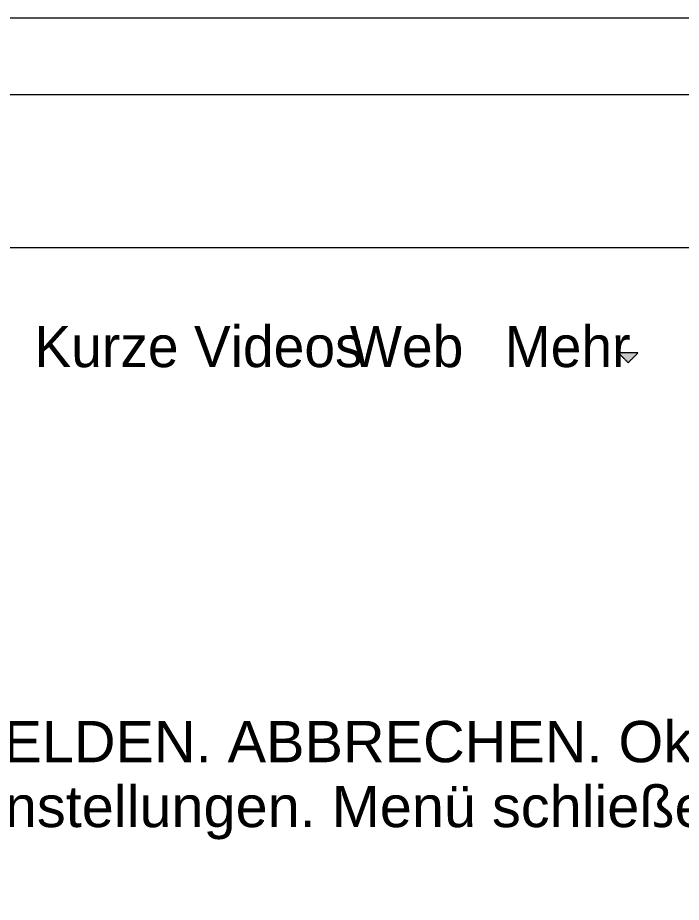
# Model space of a CAD drawing. Extents: x 0 to 1280, y 0 to 2486.
# Drawn here: x 400.9 to 626.1, y 2186 to 2486 of the extents above; entities that cross this region are included whole.
import ezdxf

# ---------------------------------------------------------------- set-up
doc = ezdxf.new("R2010")
doc.units = 0
doc.layers.get('0').update_dxf_attribs({"lineweight": 0})
doc.styles.add('Arial', font='Arial.ttf')
doc.styles.add('Google Sans', font='Google Sans.ttf')

msp = doc.modelspace()

# ---------------------------------------------------------------- hatches: boundary and pattern name
at = {"true_color": 0x80868b}
h = msp.add_hatch(color=256, dxfattribs=at)
h.dxf.hatch_style = 1
h.paths.add_polyline_path([(604.72, 2372.33), (604.89, 2372.16), (605.07, 2371.98), (605.25, 2371.8), (605.43, 2371.62), (605.61, 2371.44), (605.78, 2371.27), (605.96, 2371.09), (606.14, 2370.91), (606.32, 2370.73), (606.49, 2370.56), (606.67, 2370.38), (606.85, 2370.2), (607.03, 2370.02), (607.21, 2369.84), (607.38, 2369.67), (607.56, 2369.49), (607.74, 2369.31), (607.92, 2369.13), (608.1, 2369.05), (608.27, 2369.22), (608.45, 2369.4), (608.63, 2369.58), (608.81, 2369.76), (608.98, 2369.93), (609.16, 2370.11), (609.34, 2370.29), (609.52, 2370.47), (609.7, 2370.65), (609.87, 2370.82), (610.05, 2371), (610.23, 2371.18), (610.41, 2371.36), (610.58, 2371.53), (610.76, 2371.71), (610.94, 2371.89), (611.12, 2372.07), (611.3, 2372.25), (611.26, 2372.33), (611, 2372.33), (610.75, 2372.33), (610.5, 2372.33), (610.25, 2372.33), (610, 2372.33), (609.75, 2372.33), (609.49, 2372.33), (609.24, 2372.33), (608.99, 2372.33), (608.74, 2372.33), (608.49, 2372.33), (608.24, 2372.33), (607.99, 2372.33), (607.73, 2372.33), (607.48, 2372.33), (607.23, 2372.33), (606.98, 2372.33), (606.73, 2372.33), (606.48, 2372.33), (606.23, 2372.33), (605.97, 2372.33), (605.72, 2372.33), (605.47, 2372.33), (605.22, 2372.33), (604.97, 2372.33), (604.72, 2372.33)])

# ---------------------------------------------------------------- linework, layer by layer
at = {"true_color": 0x1f1f1f}
msp.add_lwpolyline([(0, 2486), (1280, 2486), (1280, 0.1), (0, 0.1), (0, 2486)], dxfattribs=at)
at = {"true_color": 0x4d5156}
for points in [[(925, 2408), (252, 2408), (252, 2408), (246.93, 2408.5), (242.05, 2409.98), (237.56, 2412.38), (233.62, 2415.62), (230.38, 2419.56), (227.98, 2424.05), (226.5, 2428.93), (226, 2434), (226, 2434), (226, 2434), (226.5, 2439.07), (227.98, 2443.95), (230.38, 2448.44), (233.62, 2452.38), (237.56, 2455.62), (242.05, 2458.02), (246.93, 2459.5), (252, 2460), (252, 2460)], [(252, 2460), (925, 2460)]]:
    msp.add_lwpolyline(points, dxfattribs=at)
at = {"true_color": 0x80868b}
msp.add_lwpolyline([(604.72, 2372.33), (604.89, 2372.16), (605.07, 2371.98), (605.25, 2371.8), (605.43, 2371.62), (605.61, 2371.44), (605.78, 2371.27), (605.96, 2371.09), (606.14, 2370.91), (606.32, 2370.73), (606.49, 2370.56), (606.67, 2370.38), (606.85, 2370.2), (607.03, 2370.02), (607.21, 2369.84), (607.38, 2369.67), (607.56, 2369.49), (607.74, 2369.31), (607.92, 2369.13), (608.1, 2369.05), (608.27, 2369.22), (608.45, 2369.4), (608.63, 2369.58), (608.81, 2369.76), (608.98, 2369.93), (609.16, 2370.11), (609.34, 2370.29), (609.52, 2370.47), (609.7, 2370.65), (609.87, 2370.82), (610.05, 2371), (610.23, 2371.18), (610.41, 2371.36), (610.58, 2371.53), (610.76, 2371.71), (610.94, 2371.89), (611.12, 2372.07), (611.3, 2372.25), (611.26, 2372.33), (611, 2372.33), (610.75, 2372.33), (610.5, 2372.33), (610.25, 2372.33), (610, 2372.33), (609.75, 2372.33), (609.49, 2372.33), (609.24, 2372.33), (608.99, 2372.33), (608.74, 2372.33), (608.49, 2372.33), (608.24, 2372.33), (607.99, 2372.33), (607.73, 2372.33), (607.48, 2372.33), (607.23, 2372.33), (606.98, 2372.33), (606.73, 2372.33), (606.48, 2372.33), (606.23, 2372.33), (605.97, 2372.33), (605.72, 2372.33), (605.47, 2372.33), (605.22, 2372.33), (604.97, 2372.33), (604.72, 2372.33), (604.72, 2372.33)], dxfattribs=at)

# ---------------------------------------------------------------- texts
at = {"true_color": 0x80868b, "style": 'Google Sans'}
for s, p in [('Kurze Videos', (406.62, 2367.5)), ('Web', (513.62, 2367.5)), ('Mehr', (566.15, 2367.5))]:
    msp.add_text(s, height=14, dxfattribs=at).set_placement(p)
at = {"true_color": 0xbfbfbf, "style": 'Arial'}
for s, p in [(' zu suchen. MELDEN. ABBRECHEN. Ok. LÖSCHEN. Trends bei', (274.35, 2233.5)), ('Suchanfragen. Feedback geben. Einstellungen. Menü schließen.', (90, 2211.5))]:
    msp.add_text(s, height=14, dxfattribs=at).set_placement(p)

doc.saveas('drawing.dxf')
